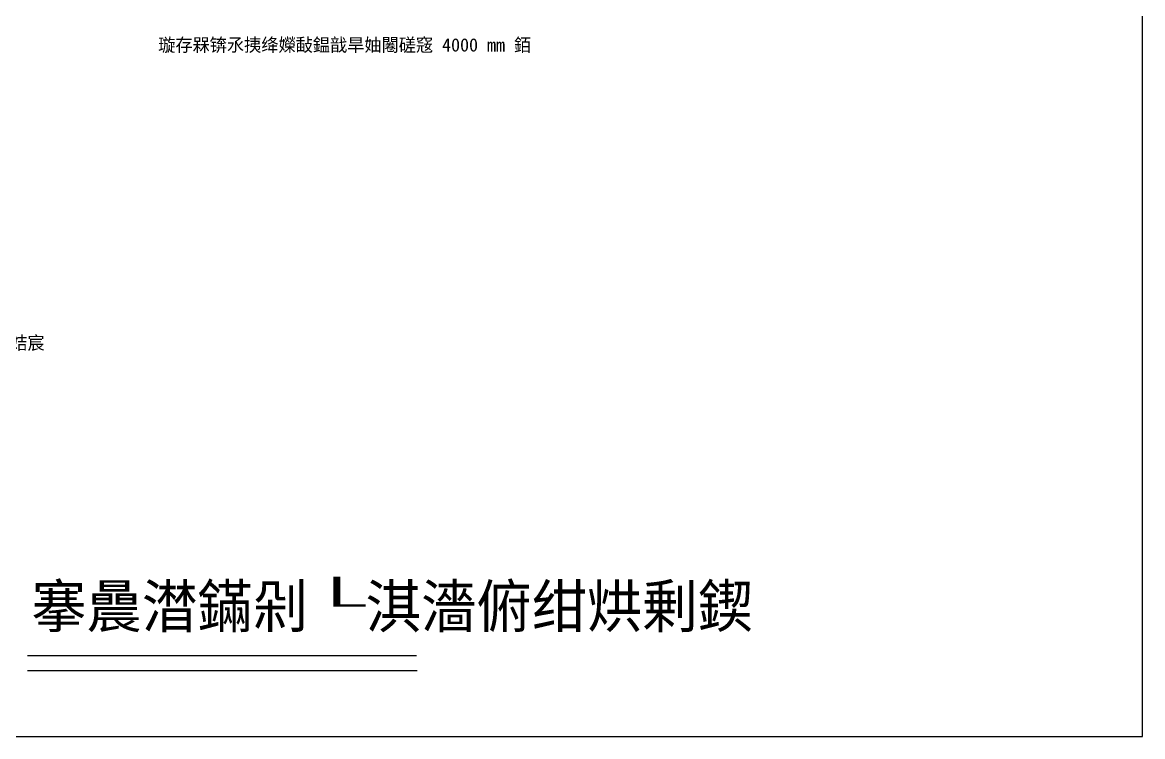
# Model space of a CAD drawing. Header units: metres. Extents: x 0 to 297, y 0 to 210.
# Drawn here: x 127.5 to 297, y 0 to 108.1 of the extents above; entities that cross this region are included whole.
import ezdxf

# ---------------------------------------------------------------- set-up
doc = ezdxf.new("R2010")
doc.units = ezdxf.units.M

msp = doc.modelspace()

# ---------------------------------------------------------------- linework, layer by layer
for p, q in [((297, 0), (297, 210)), ((128.24, 12.28), (187.09, 12.28)), ((128.24, 10), (187.2, 10)), ((0, 0), (297, 0))]:
    msp.add_line(p, q)

# ---------------------------------------------------------------- texts
for s, height, p in [('璇存槑锛氶挗绛嬫敮鎾戠旱妯闂磋窛 4000 mm 銆', 2, (148.02, 103.7)), ('鏀鎾戦挗绛嬪姞宸', 2, (110.03, 58.61)), ('搴曟澘鏋剁┖淇濇俯绀烘剰鍥', 6.44, (128.81, 16.51))]:
    msp.add_text(s, height=height).set_placement(p)

doc.saveas('drawing.dxf')
